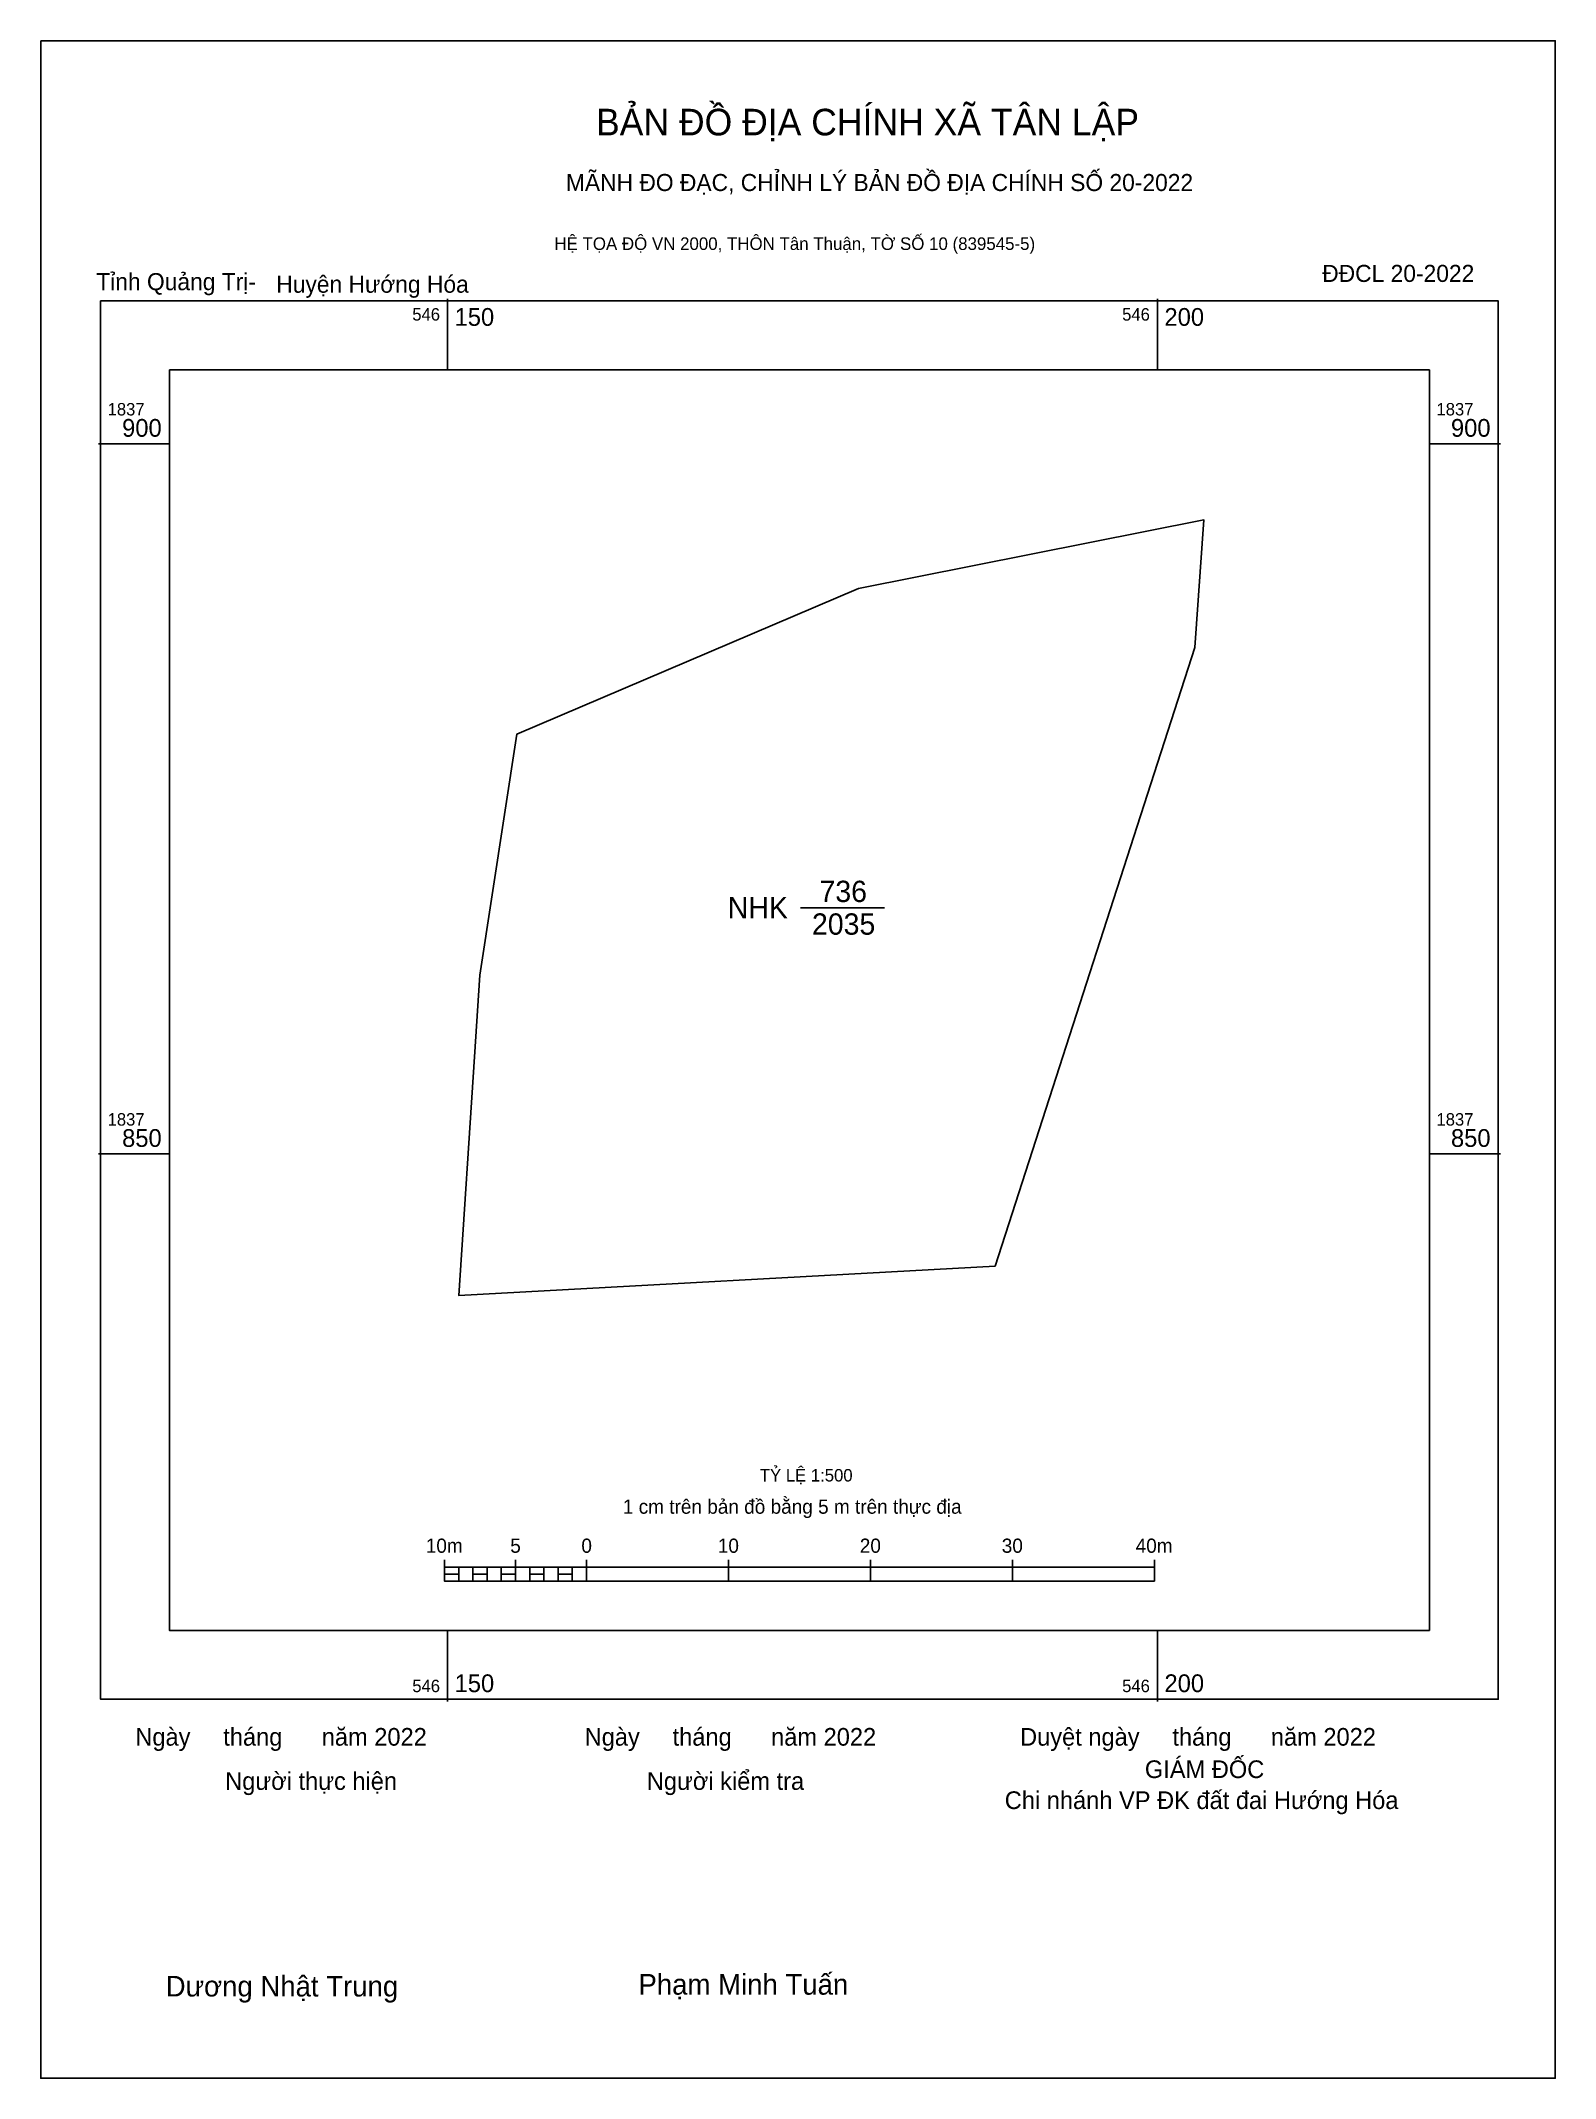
# Model space of a CAD drawing. Extents: x 546121 to 546228, y 1837785 to 1837928.
import ezdxf

# ---------------------------------------------------------------- set-up
doc = ezdxf.new("R2010")
doc.units = 0
for name, color, linetype in [('Level 10', 7, 'Continuous'), ('Level 13', 7, 'Continuous'), ('Level 15', 7, 'Continuous'), ('Level 27', 7, 'Continuous'), ('Level 6', 7, 'Continuous'), ('Level 62', 7, 'Continuous'), ('Level 63', 7, 'Continuous'), ('Level 9', 7, 'Continuous')]:
    doc.layers.add(name, color=color, linetype=linetype)

msp = doc.modelspace()

# ---------------------------------------------------------------- linework, layer by layer
at = {"layer": 'Level 10'}
msp.add_line((546174.86, 1837867.34), (546180.78, 1837867.34), dxfattribs=at)
msp.add_lwpolyline([(546188.57, 1837842.1), (546150.79, 1837840.04), (546151.89, 1837856.85), (546152.27, 1837862.59), (546154.89, 1837879.57), (546178.95, 1837889.82), (546203.28, 1837894.64), (546202.63, 1837885.67)], close=True, dxfattribs=at)
at = {"layer": 'Level 15'}
msp.add_lwpolyline([(546121.35, 1837928.38), (546228.03, 1837928.38), (546228.03, 1837784.92), (546121.35, 1837784.92)], close=True, dxfattribs=at)
at = {"layer": 'Level 27'}
for p, q in [((546151.89, 1837856.85), (546151.89, 1837856.85)), ((546188.57, 1837842.1), (546188.57, 1837842.1)), ((546150.79, 1837840.04), (546150.79, 1837840.04))]:
    msp.add_line(p, q, dxfattribs=at)
at = {"layer": 'Level 62'}
msp.add_lwpolyline([(546130.41, 1837905.21), (546219.16, 1837905.21), (546219.16, 1837816.46), (546130.41, 1837816.46)], close=True, dxfattribs=at)
at = {"layer": 'Level 63'}
for p, q in [((546150, 1837910.21), (546150, 1837905.21)), ((546200, 1837910.21), (546200, 1837905.21)), ((546125.41, 1837900), (546130.41, 1837900)), ((546219.16, 1837900), (546224.16, 1837900)), ((546125.41, 1837850), (546130.41, 1837850)), ((546219.16, 1837850), (546224.16, 1837850)), ((546149.79, 1837821.42), (546149.79, 1837819.92)), ((546149.79, 1837820.92), (546199.79, 1837820.92)), ((546150.79, 1837820.92), (546150.79, 1837819.92)), ((546151.79, 1837820.92), (546151.79, 1837819.92)), ((546152.79, 1837820.92), (546152.79, 1837819.92)), ((546153.79, 1837820.92), (546153.79, 1837819.92)), ((546154.79, 1837821.42), (546154.79, 1837819.92)), ((546154.79, 1837820.92), (546154.79, 1837819.92)), ((546155.79, 1837820.92), (546155.79, 1837819.92)), ((546156.79, 1837820.92), (546156.79, 1837819.92)), ((546157.79, 1837820.92), (546157.79, 1837819.92)), ((546158.79, 1837820.92), (546158.79, 1837819.92)), ((546159.79, 1837821.42), (546159.79, 1837819.92)), ((546159.79, 1837820.92), (546159.79, 1837819.92)), ((546169.79, 1837821.42), (546169.79, 1837819.92)), ((546179.79, 1837821.42), (546179.79, 1837819.92)), ((546189.79, 1837821.42), (546189.79, 1837819.92)), ((546199.79, 1837821.42), (546199.79, 1837819.92)), ((546149.79, 1837819.92), (546199.79, 1837819.92)), ((546150, 1837816.46), (546150, 1837811.46)), ((546200, 1837816.46), (546200, 1837811.46))]:
    msp.add_line(p, q, dxfattribs=at)
for points in [[(546125.56, 1837910.06), (546224.01, 1837910.06), (546224.01, 1837811.61), (546125.56, 1837811.61)], [(546149.79, 1837820.42), (546150.79, 1837820.42), (546150.79, 1837819.92), (546149.79, 1837819.92)], [(546149.79, 1837820.42), (546150.79, 1837820.42), (546150.79, 1837819.92), (546149.79, 1837819.92)], [(546151.79, 1837820.42), (546152.79, 1837820.42), (546152.79, 1837819.92), (546151.79, 1837819.92)], [(546153.79, 1837820.42), (546154.79, 1837820.42), (546154.79, 1837819.92), (546153.79, 1837819.92)], [(546155.79, 1837820.42), (546156.79, 1837820.42), (546156.79, 1837819.92), (546155.79, 1837819.92)], [(546157.79, 1837820.42), (546158.79, 1837820.42), (546158.79, 1837819.92), (546157.79, 1837819.92)]]:
    msp.add_lwpolyline(points, close=True, dxfattribs=at)

# ---------------------------------------------------------------- texts
at = {"layer": 'Level 13'}
for s, p in [('736', (546176.2, 1837867.74)), ('NHK', (546169.74, 1837866.59)), ('2035', (546175.67, 1837865.44))]:
    msp.add_text(s, height=1.5, dxfattribs=at).set_placement(p)
at = {"layer": 'Level 6'}
msp.add_text('TỶ LỆ 1:500', height=0.879, dxfattribs=at).set_placement((546172, 1837826.94))
at = {"layer": 'Level 63'}
for s, height, p in [('BẢN ĐỒ ĐỊA CHÍNH XÃ TÂN LẬP', 1.8718, (546160.46, 1837921.72)), ('MÃNH ĐO ĐẠC, CHỈNH LÝ BẢN ĐỒ ĐỊA CHÍNH SỐ 20-2022', 1.2011, (546158.34, 1837917.8)), ('HỆ TỌA ĐỘ VN 2000, THÔN Tân Thuận, TỜ SỐ 10 (839545-5)', 0.8891, (546157.53, 1837913.65)), ('546', 0.875, (546147.52, 1837908.68)), ('150', 1.25, (546150.5, 1837908.31)), ('546', 0.875, (546197.52, 1837908.68)), ('200', 1.25, (546200.5, 1837908.31)), ('1837', 0.875, (546126.06, 1837902)), ('1837', 0.875, (546219.66, 1837902)), ('900', 1.25, (546127.08, 1837900.5)), ('900', 1.25, (546220.68, 1837900.5)), ('1837', 0.875, (546126.06, 1837852)), ('1837', 0.875, (546219.66, 1837852)), ('850', 1.25, (546127.08, 1837850.5)), ('850', 1.25, (546220.68, 1837850.5)), ('1 cm trên bản đồ bằng 5 m trên thực địa', 1, (546162.35, 1837824.67)), ('10m', 1, (546148.47, 1837821.92)), ('5', 1, (546154.42, 1837821.92)), ('0', 1, (546159.43, 1837821.92)), ('10', 1, (546169.04, 1837821.92)), ('20', 1, (546179.04, 1837821.92)), ('30', 1, (546189.04, 1837821.92)), ('40m', 1, (546198.47, 1837821.92)), ('546', 0.875, (546147.52, 1837812.11)), ('150', 1.25, (546150.5, 1837812.11)), ('546', 0.875, (546197.52, 1837812.11)), ('200', 1.25, (546200.5, 1837812.11)), ('Ngày     tháng      năm 2022', 1.2442, (546128.01, 1837808.34)), ('Ngày     tháng      năm 2022', 1.2442, (546159.66, 1837808.34)), ('Duyệt ngày     tháng      năm 2022', 1.2442, (546190.33, 1837808.34)), ('Người thực hiện', 1.2442, (546134.34, 1837805.23)), ('Người kiểm tra', 1.2442, (546164.04, 1837805.23)), ('GIÁM ĐỐC', 1.244, (546199.12, 1837806.06)), ('Chi nhánh VP ĐK đất đai Hướng Hóa', 1.2442, (546189.25, 1837803.88)), ('Dương Nhật Trung', 1.4512, (546130.15, 1837790.68)), ('Phạm Minh Tuấn', 1.4512, (546163.45, 1837790.81))]:
    msp.add_text(s, height=height, dxfattribs=at).set_placement(p)
at = {"layer": 'Level 9'}
for s, p in [('ĐĐCL 20-2022', (546211.61, 1837911.4)), ('Tỉnh Quảng Trị-', (546125.26, 1837910.82)), ('Huyện Hướng Hóa', (546137.94, 1837910.64))]:
    msp.add_text(s, height=1.2011, dxfattribs=at).set_placement(p)

doc.saveas('drawing.dxf')
